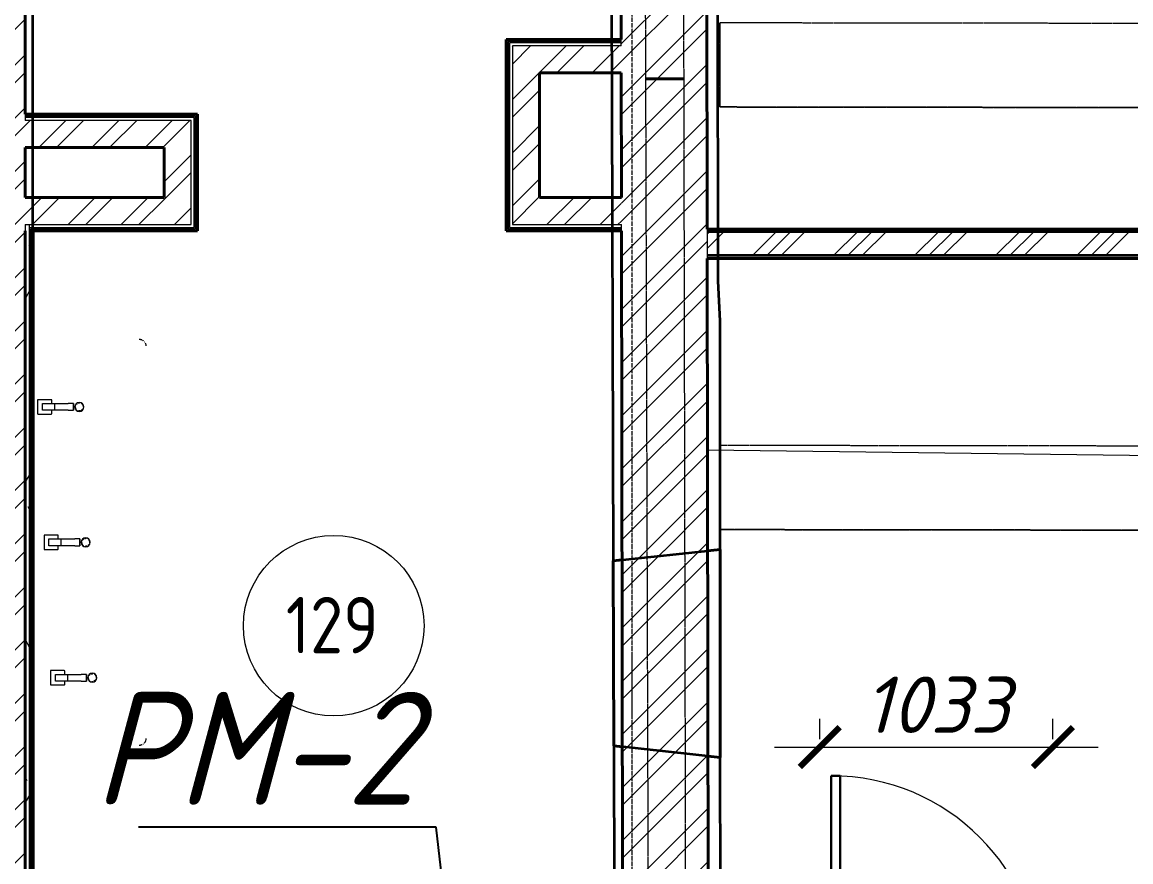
# Model space of a CAD drawing. Header units: millimetres. Extents: x 749182 to 2267578, y 70462 to 311449.
# Drawn here: x 2004927 to 2009839, y 89529 to 93250 of the extents above; entities that cross this region are included whole.
import ezdxf
from ezdxf import colors
from ezdxf.entities.mleader import LeaderData, LeaderLine
from ezdxf.math import Vec2, Vec3

# ---------------------------------------------------------------- set-up
doc = ezdxf.new("R2010")
doc.units = ezdxf.units.MM
for name, pattern in [('ADSK_Линия сетки', [25, 20, -2.5, 0, -2.5]), ('ADSK_Сверху', [4.5, 3, -1.5]), ('осеваяX2', [4, 2.5, -0.5, 0.5, -0.5])]:
    doc.linetypes.add(name, pattern=pattern)
doc.layers.get('Defpoints').update_dxf_attribs({"color": 255})
for name, color, linetype, lineweight in [('Двери', 7, 'Continuous', 20), ('Каркас', 7, 'Continuous', 9), ('Марки помещений', 7, 'Continuous', 20), ('Оси', 165, 'осеваяX2', 13), ('Перекрытие', 7, 'Continuous', 18), ('Размер', 7, 'Continuous', 13), ('размеры', 7, 'Continuous', 9), ('Сантехника', 7, 'Continuous', 18), ('Стены', 184, 'Continuous', 40), ('Стены внутренние', 7, 'Continuous', 18), ('Стены разрез', 7, 'Continuous', 35), ('Стены штриховка', 7, 'Continuous', 18)]:
    doc.layers.add(name, color=color, linetype=linetype, lineweight=lineweight)
doc.styles.add('GOST 2.304_new', font='isocpeur.ttf', dxfattribs={"width": 0.9, "oblique": 15})
doc.styles.add('GOST Common_2', font='GOST_Common.ttf', dxfattribs={"width": 0.9, "height": 200})
doc.styles.add('М2', font='isocpeui.ttf')
doc.dimstyles.new('SPDS 1_100', dxfattribs={"dimscale": 100, "dimtxt": 2.5, "dimasz": 1.77, "dimexe": 1.25, "dimexo": 0.625, "dimtad": 1, "dimdec": 0, "dimrnd": 0.001, "dimzin": 9, "dimtxsty": 'М2', "dimblk": 'ARCHTICK', "dimcen": 2.5, "dimdle": 2, "dimclrt": 256, "dimadec": 0, "dimazin": 2, "dimtfac": 0.75, "dimtdec": 0, "dimtmove": 1, "dimatfit": 3, "dimfxl": 0, "dimtolj": 1, "dimlwd": 9, "dimlwe": 9, "dimarcsym": 0})
pattern_1 = [(45, (1958220.23, 75616.62), (-117.8655, 117.8655), []), (45, (1958298.8, 75616.62), (-117.8655, 117.8655), [])]

# ---------------------------------------------------------------- blocks, each defined once
blk = doc.blocks.new('Существующие стены 2 этаж - Существующие стены 2 этаж-699583-01 План 1-го этажа маркировочный')
at = {"layer": 'Стены', "color": 254, "linetype": 'ADSK_Сверху', "true_color": 0xe8c5d7}
for p, q in [((49639, 17381.6), (49468.4, 17381.5)), ((49468.4, 17381.5), (49639, 17381.6))]:
    blk.add_line(p, q, dxfattribs=at)
blk = doc.blocks.new('ADSK_БалкаЖБ_Прямоугольная - 372_6х306мм-822056-01 План 1-го этажа маркировочный')
at = {"layer": 'Каркас', "color": 253, "linetype": 'ADSK_Сверху', "true_color": 0xaaaaaa}
for p, q in [((-2914.6, 186.3), (-2914.6, -186.3)), ((-2914.6, 186.3), (2914.6, 186.3)), ((2914.6, -186.3), (2914.6, 186.3)), ((-2914.6, -186.3), (2914.6, -186.3))]:
    blk.add_line(p, q, dxfattribs=at)
at = {"layer": 'Каркас', "color": 253, "linetype": 'ADSK_Сверху', "true_color": 0xb2b2b2}
for p, q in [((-2914.6, -186.3), (-2914.6, 186.3)), ((2914.6, 186.3), (-2914.6, 186.3)), ((2914.6, 186.3), (2914.6, -186.3)), ((-2914.6, -186.3), (2914.6, -186.3))]:
    blk.add_line(p, q, dxfattribs=at)
blk = doc.blocks.new('Существующие стены 1 эт - Существующие стены 1 эт-653793-01 План 1-го этажа маркировочный')
at = {"layer": 'Стены'}
for p, q in [((49743.7, 15291.2), (49799.1, 15297)), ((49799.1, 15297), (49799.8, 14375.2)), ((49325, 15247.1), (49363.8, 15251.2)), ((49327.5, 14426.6), (49325, 15247.1)), ((49364.9, 14422.5), (49327.5, 14426.6)), ((49799.8, 14375.2), (49745, 14381.1))]:
    blk.add_line(p, q, dxfattribs=at)
at = {"layer": 'Стены разрез'}
for p, q in [((46754.6, 12979.9), (46753.5, 20347.9)), ((49314.9, 18536.2), (49325, 15247.1)), ((49790.8, 16486.8), (49786.6, 18537.6)), ((49798.4, 16308.4), (49790.8, 16486.8)), ((49799.1, 15297), (49798.4, 16308.4)), ((49325, 15247.1), (49799.1, 15297)), ((49799.8, 14375.2), (49327.5, 14426.6)), ((49327.5, 14426.6), (49331.8, 13008.7)), ((49800.7, 13080.2), (49799.8, 14375.2))]:
    blk.add_line(p, q, dxfattribs=at)
blk = doc.blocks.new('AC_Дверь_Однопольная_Стальная - Д-24п 1033х2200h-1983230-01 План 1-го этажа маркировочный')
at = {"layer": 'Двери', "lineweight": 30}
for p, q in [((-466.5, 996.5), (-426.5, 996.5)), ((-466.5, 63.5), (-466.5, 996.5)), ((-426.5, 996.5), (-426.5, 63.5)), ((-516.5, 63.5), (-496.5, 63.5)), ((-516.5, -6.5), (-516.5, 63.5)), ((-496.5, 63.5), (-466.5, 63.5)), ((-496.5, -6.5), (-496.5, 63.5)), ((-496.5, 63.5), (-496.5, -6.5)), ((-426.5, 63.5), (-466.5, 63.5)), ((-466.5, 63.5), (-466.5, 23.5)), ((466.5, 63.5), (496.5, 63.5)), ((466.5, 23.5), (466.5, 63.5)), ((496.5, 63.5), (496.5, -6.5)), ((496.5, 63.5), (516.5, 63.5)), ((496.5, -6.5), (496.5, 63.5)), ((516.5, 63.5), (516.5, -6.5)), ((-466.5, 23.5), (-456.5, 23.5)), ((-456.5, 23.5), (-456.5, -6.5)), ((456.5, 23.5), (466.5, 23.5)), ((456.5, -6.5), (456.5, 23.5)), ((-496.5, -6.5), (-516.5, -6.5)), ((-456.5, -6.5), (-496.5, -6.5)), ((496.5, -6.5), (456.5, -6.5)), ((516.5, -6.5), (496.5, -6.5))]:
    blk.add_line(p, q, dxfattribs=at)
at = {"layer": 'Двери'}
blk.add_arc((-466.5, 63.5), 933, 0, 90, dxfattribs=at)
blk = doc.blocks.new('Раковина с 2-3 кранами для санузла - 500x1800 3 taps-1929790-01 План 1-го этажа маркировочный')
at = {"layer": 'Сантехника'}
for p, q in [((-764.1, 460.6), (-763.2, 461.4)), ((1018.1, 456.6), (1018.9, 455.7)), ((710, 204.1), (740, 204.1)), ((710, 204.1), (710, 181.1)), ((740, 204.1), (710, 204.1)), ((740, 181.1), (740, 204.1)), ((110, 175.3), (140, 175.3)), ((110, 175.3), (110, 152.3)), ((140, 175.3), (110, 175.3)), ((110, 92.7), (110, 152.3)), ((140, 152.3), (140, 175.3)), ((140, 152.3), (140, 92.7)), ((710, 121.5), (710, 181.1)), ((740, 181.1), (740, 121.5)), ((-490, 146.6), (-460, 146.6)), ((-490, 146.6), (-490, 123.6)), ((-460, 146.6), (-490, 146.6)), ((-490, 64), (-490, 123.6)), ((-460, 123.6), (-460, 146.6)), ((-460, 123.6), (-460, 64)), ((693.2, 106.2), (693.2, 46.6)), ((710, 108.1), (695.1, 108.1)), ((710, 86.5), (710, 121.5)), ((740, 121.5), (710, 121.5)), ((740, 121.5), (740, 86.5)), ((754.6, 108.1), (740, 108.1)), ((756.5, 46.6), (756.5, 106.2)), ((-490, 50.6), (-504.9, 50.6)), ((-490, 29), (-490, 64)), ((-460, 64), (-490, 64)), ((-460, 64), (-460, 29)), ((-445.4, 50.6), (-460, 50.6)), ((93.2, 77.5), (93.2, 17.8)), ((110, 79.3), (95.1, 79.3)), ((110, 57.7), (110, 92.7)), ((140, 92.7), (110, 92.7)), ((110, 37.7), (110, 57.7)), ((140, 92.7), (140, 57.7)), ((154.6, 79.3), (140, 79.3)), ((140, 57.7), (140, 37.7)), ((156.5, 17.8), (156.5, 77.5)), ((710, 66.5), (710, 86.5)), ((740, 66.5), (710, 66.5)), ((740, 86.5), (740, 66.5)), ((-506.8, 48.7), (-506.8, -10.9)), ((-490, 9), (-490, 29)), ((-460, 9), (-490, 9)), ((-460, 29), (-460, 9)), ((-443.5, -10.9), (-443.5, 48.7)), ((94.7, 16.3), (155, 16.3)), ((140, 37.7), (110, 37.7)), ((694.7, 45.1), (755, 45.1)), ((-505.3, -12.4), (-445, -12.4))]:
    blk.add_line(p, q, dxfattribs=at)
at = {"layer": 'Сантехника', "flags": 128}
for points in [[(-775, 437.5), (-775, 438.7), (-774.9, 439.9), (-774.8, 441.1), (-774.6, 442.3), (-774.4, 443.5), (-774.1, 444.6)], [(-773.5, 446.9), (-773.1, 448.1), (-772.6, 449.2), (-772.1, 450.3), (-771.6, 451.4)], [(-770.4, 453.4), (-769.8, 454.4), (-769.1, 455.4), (-768.3, 456.4), (-767.6, 457.3)], [(-758.1, 464.5), (-757, 465), (-755.9, 465.5), (-754.7, 465.9)], [(-752.4, 466.6), (-751.3, 466.8), (-750.1, 467.1), (-748.9, 467.2), (-747.7, 467.4), (-746.5, 467.5), (-745.3, 467.5), (-745, 467.5)], [(995, 467.5), (996.2, 467.5), (997.4, 467.4), (998.6, 467.3), (999.8, 467.1), (1001, 466.9), (1002.1, 466.6)], [(1004.4, 466), (1005.6, 465.6), (1006.7, 465.1), (1007.8, 464.6), (1008.9, 464.1)], [(1010.9, 462.9), (1011.9, 462.3), (1012.9, 461.6), (1013.9, 460.8), (1014.8, 460.1)], [(1022, 450.6), (1022.5, 449.5), (1023, 448.4), (1023.4, 447.2)], [(1024.1, 444.9), (1024.3, 443.8), (1024.6, 442.6), (1024.7, 441.4), (1024.9, 440.2), (1025, 439), (1025, 437.8), (1025, 437.5)]]:
    blk.add_lwpolyline(points, dxfattribs=at)
at = {"layer": 'Сантехника'}
for centre, radius, start, end in [((725, 230), 20, 0, 180), ((725, 230), 18.2, 95.8453, 146.6627), ((725, 230), 18.2, 85.131, 94.1833), ((725, 230), 18.2, 52.7593, 62.7191), ((125, 201.2), 20, 0, 180), ((125, 201.2), 20, 180, 360), ((125, 201.2), 18.2, 165.1578, 180), ((125, 201.2), 18.2, 180, 191.3408), ((125, 201.2), 16.3, 175.3673, 180), ((125, 201.2), 16.3, 175.3673, 180), ((125, 201.2), 16.3, 180, 198.6206), ((125, 201.2), 16.3, 180, 198.6206), ((125, 201.2), 18.2, 95.8453, 146.6627), ((125, 201.2), 18.2, 85.131, 94.1833), ((125, 201.2), 18.2, 52.7593, 62.7191), ((125, 201.2), 16.3, 36.8749, 45), ((125, 201.2), 16.3, 36.8749, 45), ((125, 201.2), 18.2, 45, 49.4056), ((125, 201.2), 18.2, 28.9833, 39.7338), ((125, 201.2), 16.3, 0, 18.6206), ((125, 201.2), 16.3, 0, 18.6206), ((125, 201.2), 16.3, 355.3673, 360), ((125, 201.2), 16.3, 355.3673, 360), ((125, 201.2), 18.2, 345.1578, 360), ((125, 201.2), 18.2, 0, 11.3408), ((725, 230), 20, 180, 360), ((725, 230), 18.2, 165.1578, 180), ((725, 230), 18.2, 180, 191.3408), ((725, 230), 16.3, 175.3673, 180), ((725, 230), 16.3, 175.3673, 180), ((725, 230), 16.3, 180, 198.6206), ((725, 230), 16.3, 180, 198.6206), ((725, 230), 18.2, 208.9833, 219.7338), ((725, 230), 16.3, 216.8749, 225), ((725, 230), 16.3, 216.8749, 225), ((725, 230), 18.2, 225, 229.4056), ((725, 230), 18.2, 232.7593, 242.7191), ((725, 230), 18.2, 265.131, 274.1833), ((725, 230), 18.2, 275.8453, 326.6627), ((725, 230), 16.3, 36.8749, 45), ((725, 230), 16.3, 36.8749, 45), ((725, 230), 18.2, 43.534, 49.4056), ((725, 230), 18.2, 28.9833, 39.7338), ((725, 230), 16.3, 0, 18.6206), ((725, 230), 16.3, 0, 18.6206), ((725, 230), 16.3, 355.3673, 360), ((725, 230), 16.3, 355.3673, 360), ((725, 230), 18.2, 345.1578, 360), ((725, 230), 18.2, 0, 11.3408), ((-475, 172.5), 20, 0, 180), ((-475, 172.5), 20, 180, 360), ((-475, 172.5), 18.2, 168.5809, 180), ((-475, 172.5), 18.2, 180, 191.3408), ((-475, 172.5), 16.3, 175.3673, 180), ((-475, 172.5), 16.3, 175.3673, 180), ((-475, 172.5), 16.3, 180, 198.6206), ((-475, 172.5), 16.3, 180, 198.6206), ((-475, 172.5), 18.2, 208.9833, 219.7338), ((-475, 172.5), 18.2, 95.8453, 146.6627), ((-475, 172.5), 16.3, 216.8749, 225), ((-475, 172.5), 16.3, 216.8749, 225), ((-475, 172.5), 18.2, 225, 229.4056), ((-475, 172.5), 18.2, 232.7593, 242.7191), ((-475, 172.5), 18.2, 265.131, 274.1833), ((-475, 172.5), 18.2, 85.131, 94.1833), ((-475, 172.5), 18.2, 275.8453, 326.6627), ((-475, 172.5), 18.2, 52.7593, 62.7191), ((-475, 172.5), 16.3, 36.8749, 45), ((-475, 172.5), 16.3, 36.8749, 45), ((-475, 172.5), 18.2, 45, 49.4056), ((-475, 172.5), 18.2, 28.9833, 39.7338), ((-475, 172.5), 16.3, 0, 18.6206), ((-475, 172.5), 16.3, 0, 18.6206), ((-475, 172.5), 16.3, 355.3673, 360), ((-475, 172.5), 16.3, 355.3673, 360), ((-475, 172.5), 18.2, 345.1578, 360), ((-475, 172.5), 18.2, 0, 11.3408), ((125, 201.2), 18.2, 208.9833, 219.7338), ((125, 201.2), 16.3, 216.8749, 225), ((125, 201.2), 16.3, 216.8749, 225), ((125, 201.2), 18.2, 225, 229.4056), ((125, 201.2), 18.2, 232.7593, 242.7191), ((125, 201.2), 18.2, 265.131, 274.1833), ((125, 201.2), 18.2, 275.8453, 326.6627), ((695.1, 106.2), 1.87, 90, 180), ((695.1, 106.2), 1.87, 120, 150), ((695.1, 106.2), 1.87, 120, 150), ((695.1, 106.2), 1.87, 120, 150), ((754.6, 106.2), 1.87, 0, 90), ((754.6, 106.2), 1.87, 30, 60), ((754.6, 106.2), 1.87, 30, 60), ((754.6, 106.2), 1.87, 30, 60), ((-504.9, 48.7), 1.87, 90, 180), ((-504.9, 48.7), 1.87, 120, 150), ((-504.9, 48.7), 1.87, 120, 150), ((-504.9, 48.7), 1.87, 120, 150), ((-445.4, 48.7), 1.87, 0, 90), ((-445.4, 48.7), 1.87, 30, 60), ((-445.4, 48.7), 1.87, 30, 60), ((-445.4, 48.7), 1.87, 30, 60), ((95.1, 77.5), 1.87, 90, 180), ((95.1, 77.5), 1.87, 120, 150), ((95.1, 77.5), 1.87, 120, 150), ((95.1, 77.5), 1.87, 120, 150), ((154.6, 77.5), 1.87, 0, 90), ((154.6, 77.5), 1.87, 30, 60), ((154.6, 77.5), 1.87, 30, 60), ((154.6, 77.5), 1.87, 30, 60), ((94.7, 17.8), 1.49, 180, 270), ((155, 17.8), 1.49, 270, 360), ((694.7, 46.6), 1.49, 180, 270), ((755, 46.6), 1.49, 270, 360), ((-505.3, -10.9), 1.49, 180, 270), ((-445, -10.9), 1.49, 270, 360)]:
    blk.add_arc(centre, radius, start, end, dxfattribs=at)
blk = doc.blocks.new('ADSK_Марка_Помещение_ОдноЗначение - Номер-247393-01 План 1-го этажа маркировочный')
at = {"layer": 'Марки помещений'}
blk.add_circle((0, 0), 4, dxfattribs=at)
blk = doc.blocks.new('_ArchTick')
at = {"color": 0, "linetype": 'ByBlock', "const_width": 0.15}
blk.add_lwpolyline([(-0.5, -0.5), (0.5, 0.5)], dxfattribs=at)
blk = doc.blocks.new('*D2926')
at = {"layer": 'Defpoints', "color": 0, "lineweight": 20, "transparency": 16777216}
for p in [(2009493.5, 90037.9), (2008460.5, 90010.8), (2009493.5, 90010.8)]:
    blk.add_point(p, dxfattribs=at)
at = {"layer": 'размеры', "color": 0, "lineweight": 9, "transparency": 16777216}
for p, q in [((2008460.5, 90073.3), (2008460.5, 90162.9)), ((2009493.5, 90073.3), (2009493.5, 90162.9)), ((2008260.5, 90037.9), (2009693.5, 90037.9))]:
    blk.add_line(p, q, dxfattribs=at)
at = {"layer": 'размеры', "color": 0, "lineweight": 9, "transparency": 16777216, "xscale": 177, "yscale": 177, "zscale": 177, "rotation": 180}
blk.add_blockref('_ArchTick', (2008460.5, 90037.9), dxfattribs=at)
at = {"layer": 'размеры', "color": 0, "lineweight": 9, "transparency": 16777216, "xscale": 177, "yscale": 177, "zscale": 177}
blk.add_blockref('_ArchTick', (2009493.5, 90037.9), dxfattribs=at)
at = {"layer": 'размеры', "lineweight": 20, "transparency": 16777216, "insert": (2008977, 90225.4), "char_height": 250, "width": 560.473, "attachment_point": 5, "style": 'М2'}
blk.add_mtext('\\A1;1033', dxfattribs=at)
blk = doc.blocks.new('_DotSmall')
at = {"color": 0, "linetype": 'ByBlock', "lineweight": 35, "const_width": 0.5}
blk.add_lwpolyline([(-0.0625, 0, 1), (0.0625, 0, 1)], format="xyb", close=True, dxfattribs=at)

msp = doc.modelspace()

# ---------------------------------------------------------------- hatches: boundary and pattern name
at = {"layer": 'Стены внутренние', "lineweight": 9}
h = msp.add_hatch(dxfattribs=at)
h.set_pattern_fill('FP_1', color=256, style=0, pattern_type=2)
h.set_pattern_definition(pattern_1)
h.paths.add_polyline_path([(2004560.078, 88553.3853), (2004940.078, 88557.0283), (2004940.078, 96011.6387), (2004763.4379, 96012.4543), (2004763.4379, 96040.6773), (2004560.078, 96040.6773), (2004560.078, 88596.5503)])
h = msp.add_hatch(dxfattribs=at)
h.set_pattern_fill('FP_1', color=256, style=0, pattern_type=2)
h.set_pattern_definition(pattern_1)
h.paths.add_polyline_path([(2007582.0218, 92268.1387), (2007962.0214, 92268.6752), (2007959.3591, 94154.1875), (2007579.3607, 94152.807), (2007581.9414, 92325.0784)])
h.paths.add_polyline_path([(2007577.3825, 95553.8454), (2007957.3821, 95554.4477), (2007956.7562, 95997.7103), (2007576.7546, 95998.5449), (2007577.3818, 95554.382)])
h = msp.add_hatch(dxfattribs=at)
h.set_pattern_fill('FP_1', color=256, style=0, pattern_type=2)
h.set_pattern_definition(pattern_1)
h.paths.add_polyline_path([(2007098.6392, 93025.3284), (2007580.9527, 93025.3284), (2007580.7437, 93145.3284), (2007098.6392, 93145.3284)])
h = msp.add_hatch(dxfattribs=at)
h.set_pattern_fill('FP_1', color=256, style=0, pattern_type=2)
h.set_pattern_definition(pattern_1)
h.paths.add_polyline_path([(2007200.7971, 92473.0784), (2007218.6392, 92473.0784), (2007218.6392, 93025.3284), (2007098.6392, 93025.3284), (2007098.6392, 92473.0784)])
h = msp.add_hatch(dxfattribs=at)
h.set_pattern_fill('FP_1', color=256, style=0, pattern_type=2)
h.set_pattern_definition(pattern_1)
h.paths.add_polyline_path([(2004940.078, 92694.5784), (2005555.5708, 92694.5784), (2005555.5708, 92814.5784), (2004940.078, 92814.5784)])
h = msp.add_hatch(dxfattribs=at)
h.set_pattern_fill('FP_1', color=256, style=0, pattern_type=2)
h.set_pattern_definition(pattern_1)
h.paths.add_polyline_path([(2005675.5708, 92353.0784), (2005675.5708, 92814.5784), (2005555.5708, 92814.5784), (2005555.5708, 92353.0784)])
h = msp.add_hatch(dxfattribs=at)
h.set_pattern_fill('FP_1', color=256, style=0, pattern_type=2)
h.set_pattern_definition(pattern_1)
h.paths.add_polyline_path([(2004974.2756, 92353.0784), (2005555.5708, 92353.0784), (2005555.5708, 92473.0784), (2004940.078, 92473.0784), (2004940.078, 92353.0784), (2004971.3293, 92353.0784)])
h = msp.add_hatch(dxfattribs=at)
h.set_pattern_fill('FP_1', color=256, style=0, pattern_type=2)
h.set_pattern_definition(pattern_1)
h.paths.add_polyline_path([(2007581.9018, 92353.0784), (2007580.7437, 92473.0784), (2007098.6392, 92473.0784), (2007098.6392, 92353.0784), (2007580.9527, 92353.0784)])
h = msp.add_hatch(dxfattribs=at)
h.set_pattern_fill('FP_2', color=256, style=0, pattern_type=2)
h.set_pattern_definition([(0, (1958220.23, 75616.62), (406.4, 101.6), [33.528, -271.272, 33.528, -271.272, -1625.6]), (0, (1958220.23, 75616.62), (406.4, 101.6), [-609.6, 33.528, -576.072, 33.528, -271.272, -711.2]), (0, (1958220.23, 75616.62), (406.4, 101.6), [-1524, 33.528, -169.672, 33.528, -474.472]), (120, (1958372.63, 75667.42), (-291.18818, 301.15272), [33.528, -271.272, 33.528, -271.272, -1625.6]), (120, (1958372.63, 75667.42), (-291.18818, 301.15272), [-609.6, 33.528, -576.072, 33.528, -271.272, -711.2]), (120, (1958372.63, 75667.42), (-291.18818, 301.15272), [-1524, 33.528, -169.672, 33.528, -474.472]), (240, (1958423.43, 75870.62), (-115.21182, -402.75272), [33.528, -271.272, 33.528, -271.272, -1625.6]), (240, (1958423.43, 75870.62), (-115.21182, -402.75272), [-609.6, 33.528, -576.072, 33.528, -271.272, -711.2]), (240, (1958423.43, 75870.62), (-115.21182, -402.75272), [-1524, 33.528, -169.672, 33.528, -474.472])])
h.paths.add_polyline_path([(2004940.078, 88557.0283), (2004960.078, 88557.2201), (2004960.078, 92353.0784), (2004940.078, 92353.0784), (2004940.078, 88561.2186)])
h = msp.add_hatch(dxfattribs=at)
h.set_pattern_fill('FP_6', color=256, style=0, pattern_type=2)
h.set_pattern_definition([(45, (1958220.23, 75616.62), (-179.6051, 179.6051), []), (45, (1958283.73, 75616.62), (0, 359.2102), []), (45, (1958156.73, 75616.62), (0, 359.2102), [])])
h.paths.add_polyline_path([(2012774.4667, 92218.407), (2013924.175, 92218.407), (2013924.175, 92318.407), (2007961.9512, 92318.407), (2007962.1135, 92218.407), (2008904.0431, 92218.407)])
h = msp.add_hatch(dxfattribs=at)
h.set_pattern_fill('FP_1', color=256, style=0, pattern_type=2)
h.set_pattern_definition(pattern_1)
h.paths.add_polyline_path([(2007891.2816, 84658.9208), (2007972.766, 84658.9208), (2007969.768, 86782.1863), (2007589.7689, 86781.2932), (2007592.7656, 84658.9208), (2007771.8331, 84658.9208)])
h.paths.add_polyline_path([(2007588.3141, 87811.6487), (2007968.3137, 87812.1853), (2007965.2278, 89997.7484), (2007585.2282, 89997.2119), (2007588.3141, 87811.7476)])
h.paths.add_polyline_path([(2007583.9438, 90906.8983), (2007963.9429, 90907.7917), (2007961.93, 92268.6751), (2007582.0218, 92268.1387), (2007583.8823, 90950.4555)])
h = msp.add_hatch(dxfattribs=at)
h.set_pattern_fill('FP_1', color=256, style=0, pattern_type=2)
h.set_pattern_definition(pattern_1)
h.paths.add_polyline_path([(2007585.2282, 89997.2119), (2007965.2278, 89997.7484), (2007963.9434, 90907.4348), (2007583.9438, 90906.8983), (2007585.169, 90039.1556)])

# ---------------------------------------------------------------- linework, layer by layer
at = {"layer": 'Оси', "linetype": 'ADSK_Линия сетки'}
msp.add_line((2007630.1361, 71313.2448), (2007630.1361, 120151.4054), dxfattribs=at)
at = {"layer": 'Перекрытие', "linetype": 'ADSK_Сверху'}
for p, q in [((2007679.1053, 96105.6396), (2007702.5071, 88478.9815)), ((2007868.8191, 88318.4236), (2007853.4535, 95803.6647))]:
    msp.add_line(p, q, dxfattribs=at)
at = {"layer": 'Перекрытие'}
msp.add_line((2013924.175, 91278.9068), (2007963.3139, 91353.2889), dxfattribs=at)
at = {"layer": 'Стены внутренние', "lineweight": 40}
for p, q in [((2004940.078, 92842.5784), (2004940.078, 94848.535)), ((2007961.93, 92333.407), (2007959.3591, 94154.1875)), ((2007579.3595, 94153.6509), (2007580.7437, 93173.3284)), ((2007070.6392, 93173.3284), (2007070.6392, 92325.0784)), ((2007580.7437, 93173.3284), (2007070.6392, 93173.3284)), ((2007218.6392, 92473.0784), (2007218.6392, 93025.3284)), ((2007218.6392, 93025.3284), (2007580.9527, 93025.3284)), ((2007580.9527, 93025.3284), (2007581.7324, 92473.0784)), ((2005703.5708, 92842.5784), (2004940.078, 92842.5784)), ((2005703.5708, 92325.0784), (2005703.5708, 92842.5784)), ((2004940.078, 92694.5784), (2005555.5708, 92694.5784)), ((2004940.078, 92473.0784), (2004940.078, 92694.5784)), ((2005555.5708, 92694.5784), (2005555.5708, 92473.0784)), ((2005555.5708, 92473.0784), (2004940.078, 92473.0784)), ((2007581.7324, 92473.0784), (2007218.6392, 92473.0784)), ((2004940.078, 92325.0784), (2004940.078, 88557.0283)), ((2004975.078, 92325.0784), (2005703.5708, 92325.0784)), ((2004975.078, 88592.3655), (2004975.078, 92325.0784)), ((2007070.6392, 92325.0784), (2007581.9414, 92325.0784)), ((2007581.9414, 92325.0784), (2007585.9564, 89481.4766)), ((2013924.175, 92333.407), (2007961.93, 92333.407)), ((2007962.1135, 92203.407), (2013924.175, 92203.407)), ((2007966.6679, 88977.8358), (2007962.1135, 92203.407))]:
    msp.add_line(p, q, dxfattribs=at)
at = {"layer": 'Стены штриховка'}
for p, q in [((2007580.7832, 93145.3284), (2007580.7437, 93173.3284)), ((2007079.6392, 93164.3284), (2007079.6392, 92334.0784)), ((2007580.7564, 93164.3284), (2007079.6392, 93164.3284)), ((2007085.6392, 93158.3284), (2007085.6392, 92340.0784)), ((2007580.7649, 93158.3284), (2007085.6392, 93158.3284)), ((2007098.6392, 93145.3284), (2007098.6392, 92353.0784)), ((2007580.7832, 93145.3284), (2007098.6392, 93145.3284)), ((2004940.078, 92842.5784), (2004940.078, 92814.5784)), ((2005694.5708, 92833.5784), (2004940.078, 92833.5784)), ((2005694.5708, 92334.0784), (2005694.5708, 92833.5784)), ((2005688.5708, 92827.5784), (2004940.078, 92827.5784)), ((2005675.5708, 92814.5784), (2004940.078, 92814.5784)), ((2005675.5708, 92353.0784), (2005675.5708, 92814.5784)), ((2005688.5708, 92340.0784), (2005688.5708, 92827.5784)), ((2004940.078, 92353.0784), (2004940.078, 92325.0784)), ((2004940.078, 92353.0784), (2005675.5708, 92353.0784)), ((2004960.078, 88577.221), (2004960.078, 92353.0784)), ((2004960.078, 92340.0784), (2005688.5708, 92340.0784)), ((2007085.6392, 92340.0784), (2007581.9202, 92340.0784)), ((2007098.6392, 92353.0784), (2007581.9018, 92353.0784)), ((2007581.9414, 92325.0784), (2007581.9018, 92353.0784)), ((2004966.078, 92334.0784), (2005694.5708, 92334.0784)), ((2004966.078, 88583.2788), (2004966.078, 92334.0784)), ((2007079.6392, 92334.0784), (2007581.9287, 92334.0784)), ((2007961.93, 92333.407), (2007962.1135, 92203.407)), ((2013924.175, 92324.407), (2007961.9427, 92324.407)), ((2013924.175, 92318.407), (2007961.9512, 92318.407)), ((2013924.175, 92218.407), (2007962.0924, 92218.407)), ((2013924.175, 92212.407), (2007962.1008, 92212.407))]:
    msp.add_line(p, q, dxfattribs=at)

# ---------------------------------------------------------------- block references
at = {"layer": 'Двери'}
msp.add_blockref('AC_Дверь_Однопольная_Стальная - Д-24п 1033х2200h-1983230-01 План 1-го этажа маркировочный', (2008976.9637, 88914.3358), dxfattribs=at)
at = {"layer": 'Каркас', "color": 253, "linetype": 'ADSK_Сверху', "true_color": 0xaaaaaa, "rotation": 179.9222430767021}
for p in [(2010932.3395, 93056.4504), (2010933.7064, 91183.8914)]:
    msp.add_blockref('ADSK_БалкаЖБ_Прямоугольная - 372_6х306мм-822056-01 План 1-го этажа маркировочный', p, dxfattribs=at)
at = {"layer": 'Марки помещений', "xscale": 99.99999999999993, "yscale": 99.99999999999993, "zscale": 99.99999999999993}
msp.add_blockref('ADSK_Марка_Помещение_ОдноЗначение - Номер-247393-01 План 1-го этажа маркировочный', (2006307.441, 90575.5291), dxfattribs=at)
at = {"layer": 'Сантехника', "rotation": 269.9999999999998}
msp.add_blockref('Раковина с 2-3 кранами для санузла - 500x1800 3 taps-1929790-01 План 1-го этажа маркировочный', (2005007.578, 91070.0784), dxfattribs=at)
at = {"layer": 'Стены', "color": 254, "linetype": 'ADSK_Сверху', "true_color": 0xe8c5d7}
msp.add_blockref('Существующие стены 2 этаж - Существующие стены 2 этаж-699583-01 План 1-го этажа маркировочный', (1958220.2258, 75616.6187), dxfattribs=at)
at = {"layer": 'Стены', "color": 243, "true_color": 0xbb5389}
msp.add_blockref('Существующие стены 1 эт - Существующие стены 1 эт-653793-01 План 1-го этажа маркировочный', (1958220.2258, 75616.6187), dxfattribs=at)

# ---------------------------------------------------------------- texts
at = {"layer": 'Марки помещений', "lineweight": 9, "insert": (2006095.0337, 90703.2541), "char_height": 250, "width": 526.708687, "attachment_point": 1, "style": 'GOST Common_2'}
msp.add_mtext('129', dxfattribs=at)

# ---------------------------------------------------------------- dimensions: what is measured, and where the dimension line sits
at = {"layer": 'размеры', "lineweight": 20}
dim = msp.add_linear_dim(base=(2009493.4637, 90037.8952), p1=(2008460.4637, 90010.8358), p2=(2009493.4637, 90010.8358), dimstyle='SPDS 1_100', dxfattribs=at)
dim.commit()
dim.dimension.update_dxf_attribs({"geometry": '*D2926', "text_midpoint": (2008976.9637, 90225.3952)})

# ---------------------------------------------------------------- leaders
at = {"layer": 'Размер', "color": 20, "ltscale": 20}
ml = msp.add_multileader_mtext('Standard', dxfattribs=at)
ml.set_content('\\A1;РМ-2', color=20, style='GOST 2.304_new')
ml.set_leader_properties()
ml.set_arrow_properties(name='DOTSMALL')
ml.build(insert=Vec2(0, 0))
ml.multileader.update_dxf_attribs({"text_left_attachment_type": 6, "text_right_attachment_type": 6, "dogleg_length": 1, "arrow_head_size": 100})
ctx = ml.context
ctx.base_point, ctx.char_height, ctx.arrow_head_size, ctx.landing_gap_size, ctx.plane_origin = Vec3(2005168.7945, 89682.385), 500, 100, 0, Vec3(1983504.6746, 232291.6075)
ctx.left_attachment, ctx.right_attachment, ctx.text_align_type = 6, 6, 1
notes = []
notes.append((ctx, [(0, (1, 1, 0), (2006761.7437, 89682.385), (-1, 0), 20, [(0, [(2006904.9742, 88443.1148)], 0, [])])]))
ctx.mtext.insert, ctx.mtext.rotation, ctx.mtext.width, ctx.mtext.alignment, ctx.mtext.flow_direction = Vec3(2005955.2691, 90282.385), 6.283185307, 1286.674802, 2, 5
for ctx, leaders in notes:
    for number, flags, end, landing, length, lines in leaders:
        leader = LeaderData()
        leader.index, (leader.has_last_leader_line, leader.has_dogleg_vector, leader.attachment_direction) = number, flags
        leader.last_leader_point, leader.dogleg_vector, leader.dogleg_length = Vec3(end), Vec3(landing), length
        for number, points, colour, breaks in lines:
            line = LeaderLine()
            line.index, line.vertices, line.color, line.breaks = number, Vec3.list(points), colors.encode_raw_color(colour), breaks
            leader.lines.append(line)
        ctx.leaders.append(leader)

doc.saveas('drawing.dxf')
